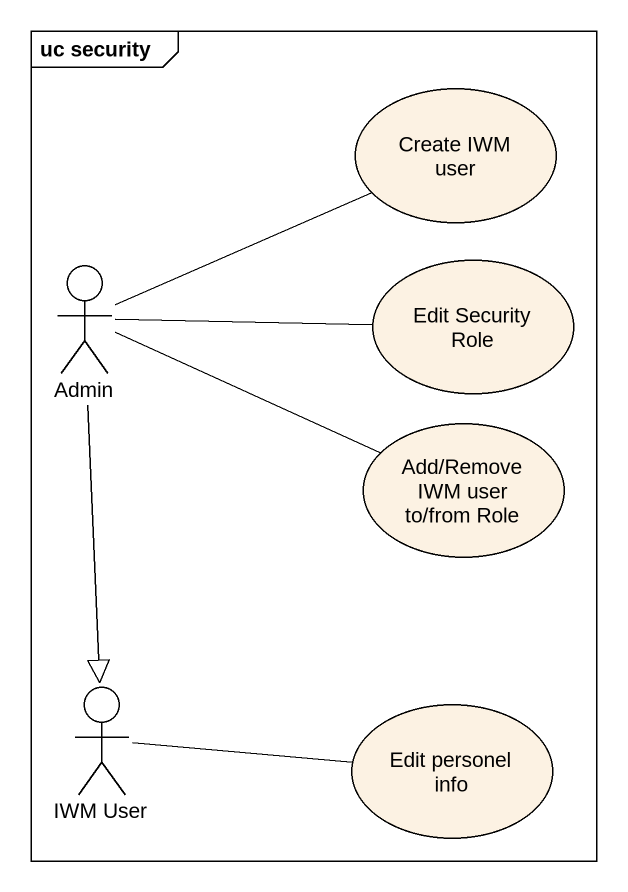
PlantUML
@startuml
mainframe uc security
usecase "Create IWM user" as Create_IWM_user
actor Admin
usecase "Edit Security Role" as Edit_Security_Role
usecase "Add/Remove IWM user to/from Role" as Add_Remove_IWM_user_to_from
actor "IWM User" as IWM_User
usecase "Edit personel info" as Edit_personel_info
Admin -right- Create_IWM_user
Admin -right- Edit_Security_Role
Admin -right- Add_Remove_IWM_user_to_from
Admin --|> IWM_User
IWM_User -right- Edit_personel_info
@enduml
